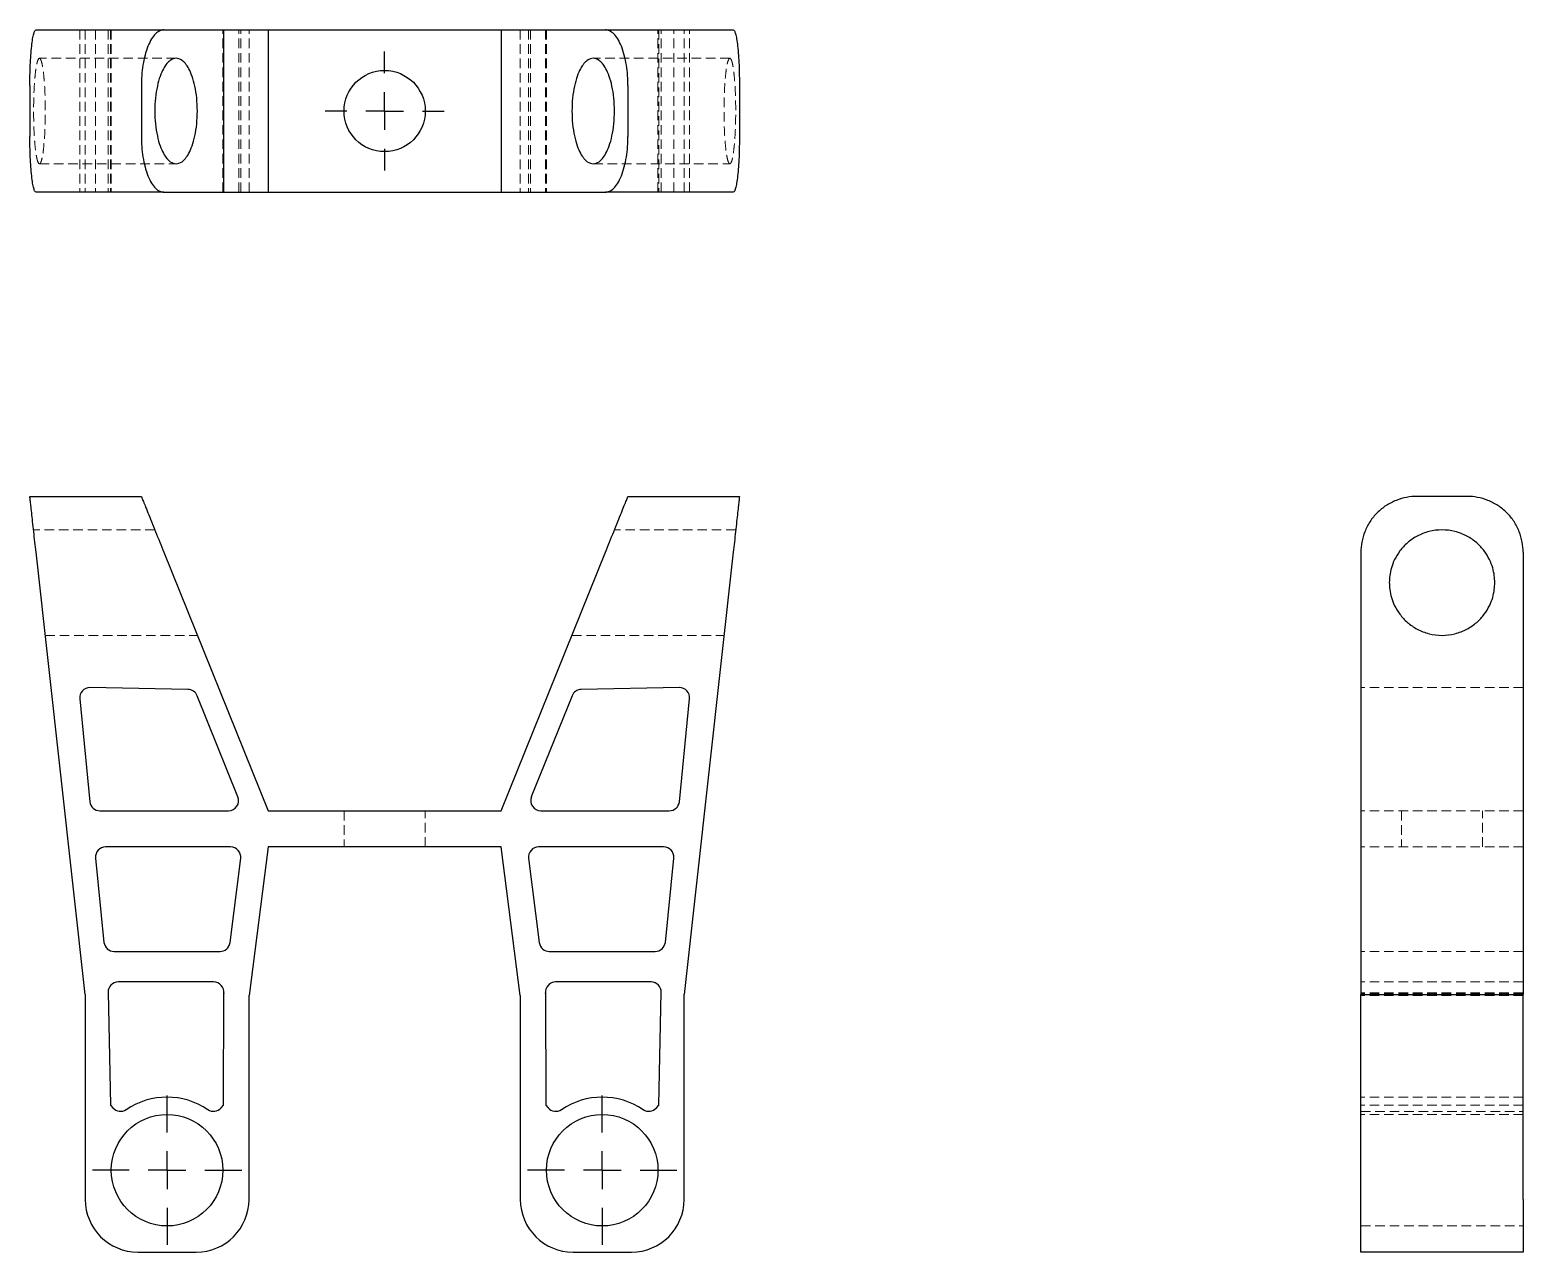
# Model space of a CAD drawing. Header units: millimetres. Extents: x 36 to 234, y 7 to 169.
import ezdxf

# ---------------------------------------------------------------- set-up
doc = ezdxf.new("R2010")
doc.units = ezdxf.units.MM
doc.linetypes.add('HIDDEN', pattern=[1.905, 1.27, -0.635])
doc.layers.add('10', color=7, linetype='Continuous')

# ---------------------------------------------------------------- blocks, each defined once
blk = doc.blocks.new('SW_CENTERMARKSYMBOL_0')
at = {"layer": '10', "color": 0}
for p, q in [((0, 5), (0, 9.88)), ((0, 0), (0, 2.5)), ((-5, 0), (-9.88, 0)), ((0, 0), (-2.5, 0)), ((0, 0), (0, -2.5)), ((0, 0), (2.5, 0)), ((5, 0), (9.88, 0)), ((0, -5), (0, -9.88))]:
    blk.add_line(p, q, dxfattribs=at)
blk = doc.blocks.new('SW_CENTERMARKSYMBOL_1')
at = {"layer": '10', "color": 0}
for p, q in [((0, 5), (0, 9.88)), ((0, 0), (0, 2.5)), ((-5, 0), (-9.88, 0)), ((0, 0), (-2.5, 0)), ((0, 0), (0, -2.5)), ((0, 0), (2.5, 0)), ((5, 0), (9.88, 0)), ((0, -5), (0, -9.88))]:
    blk.add_line(p, q, dxfattribs=at)
blk = doc.blocks.new('SW_CENTERMARKSYMBOL_2')
at = {"layer": '10', "color": 0}
for p, q in [((0, 5), (0, 7.87)), ((0, 0), (0, 2.5)), ((-5, 0), (-7.87, 0)), ((0, 0), (-2.5, 0)), ((0, 0), (0, -2.5)), ((0, 0), (2.5, 0)), ((5, 0), (7.87, 0)), ((0, -5), (0, -7.87))]:
    blk.add_line(p, q, dxfattribs=at)

msp = doc.modelspace()

# ---------------------------------------------------------------- linework, layer by layer
at = {"color": 7, "linetype": 'Continuous', "lineweight": 25}
for p, q in [((36.84, 168.74), (53.76, 168.74)), ((53.76, 168.74), (67.57, 168.74)), ((67.57, 168.74), (67.57, 147.26)), ((67.57, 168.74), (98.43, 168.74)), ((98.43, 168.74), (98.43, 147.26)), ((98.43, 168.74), (112.24, 168.74)), ((112.24, 168.74), (129.16, 168.74)), ((36.02, 161.36), (36.02, 154.64)), ((50.79, 161.36), (50.79, 154.64)), ((115.21, 161.36), (115.21, 154.64)), ((129.98, 161.36), (129.98, 154.64)), ((53.76, 147.26), (36.84, 147.26)), ((53.76, 147.26), (67.57, 147.26)), ((67.57, 147.26), (98.43, 147.26)), ((98.43, 147.26), (112.24, 147.26)), ((129.16, 147.26), (112.24, 147.26)), ((36.02, 107), (50.79, 107)), ((115.21, 107), (129.98, 107)), ((226.36, 107), (219.64, 107)), ((43.35, 41.09), (36.84, 99.62)), ((53.76, 99.62), (67.57, 65.39)), ((98.43, 65.39), (112.24, 99.62)), ((129.16, 99.62), (122.65, 41.09)), ((212.26, 99.62), (212.26, 41.09)), ((233.74, 99.62), (233.74, 41.09)), ((56.96, 81.46), (43.98, 81.71)), ((122.02, 81.71), (109.04, 81.46)), ((42.62, 80.23), (43.98, 66.6)), ((63.58, 67.24), (58.18, 80.62)), ((107.82, 80.62), (102.42, 67.24)), ((122.02, 66.6), (123.38, 80.23)), ((45.31, 65.39), (62.33, 65.39)), ((67.57, 65.39), (98.43, 65.39)), ((103.67, 65.39), (120.69, 65.39)), ((62.61, 60.62), (46.06, 60.62)), ((67.57, 60.62), (65.04, 40.96)), ((98.43, 60.62), (67.57, 60.62)), ((100.96, 40.96), (98.43, 60.62)), ((119.94, 60.62), (103.39, 60.62)), ((44.72, 59.15), (45.83, 47.99)), ((62.54, 47.95), (63.94, 59.11)), ((102.06, 59.11), (103.46, 47.95)), ((120.17, 47.99), (121.28, 59.15)), ((47.17, 46.78), (61.2, 46.78)), ((104.8, 46.78), (118.83, 46.78)), ((60.36, 42.75), (47.72, 42.75)), ((118.28, 42.75), (105.64, 42.75)), ((43.35, 41.09), (43.35, 13.98)), ((46.38, 41.38), (46.7, 26.45)), ((61.68, 26.45), (61.7, 41.31)), ((61.7, 41.31), (61.69, 41.24)), ((65.04, 13.98), (65.04, 40.96)), ((100.96, 40.96), (100.96, 13.98)), ((104.31, 41.24), (104.3, 41.31)), ((104.3, 41.31), (104.32, 26.45)), ((119.3, 26.45), (119.62, 41.38)), ((122.65, 13.98), (122.65, 41.09)), ((212.26, 41.09), (233.74, 41.09)), ((212.26, 13.98), (212.26, 41.09)), ((233.74, 13.98), (233.74, 41.09)), ((46.7, 26.45), (47.02, 26.09)), ((61.36, 26.09), (61.68, 26.45)), ((104.32, 26.45), (104.64, 26.09)), ((118.98, 26.09), (119.3, 26.45)), ((212.26, 7), (212.26, 13.98)), ((233.74, 13.98), (233.74, 7)), ((50.33, 7), (58.06, 7)), ((107.94, 7), (115.67, 7)), ((233.74, 7), (212.26, 7))]:
    msp.add_line(p, q, dxfattribs=at)
at = {"color": 7, "linetype": 'HIDDEN', "lineweight": 18}
for p, q in [((42.62, 168.74), (42.62, 147.26)), ((43.35, 168.74), (43.35, 147.26)), ((44.71, 168.74), (44.71, 147.26)), ((46.38, 168.74), (46.38, 147.26)), ((46.7, 168.74), (46.7, 147.26)), ((46.81, 168.74), (46.81, 147.26)), ((61.57, 147.26), (61.57, 168.74)), ((61.68, 168.74), (61.68, 147.26)), ((61.69, 168.74), (61.69, 147.26)), ((61.7, 168.74), (61.7, 147.26)), ((61.7, 147.26), (61.7, 168.74)), ((63.68, 147.26), (63.68, 168.74)), ((63.95, 147.26), (63.95, 168.74)), ((65.04, 147.26), (65.04, 168.74)), ((100.96, 168.74), (100.96, 147.26)), ((102.05, 168.74), (102.05, 147.26)), ((102.32, 168.74), (102.32, 147.26)), ((104.3, 168.74), (104.3, 147.26)), ((104.3, 168.74), (104.3, 147.26)), ((104.31, 168.74), (104.31, 147.26)), ((104.32, 168.74), (104.32, 147.26)), ((104.43, 168.74), (104.43, 147.26)), ((119.19, 147.26), (119.19, 168.74)), ((119.3, 168.74), (119.3, 147.26)), ((119.62, 147.26), (119.62, 168.74)), ((121.29, 147.26), (121.29, 168.74)), ((122.65, 147.26), (122.65, 168.74)), ((123.38, 147.26), (123.38, 168.74)), ((55.39, 164.98), (37.29, 164.98)), ((128.71, 164.98), (110.61, 164.98)), ((37.29, 151.02), (55.39, 151.02)), ((110.61, 151.02), (128.71, 151.02)), ((52.57, 102.57), (36.52, 102.57)), ((129.48, 102.57), (113.43, 102.57)), ((38.07, 88.61), (58.2, 88.61)), ((107.8, 88.61), (127.93, 88.61)), ((233.74, 81.71), (212.26, 81.71)), ((77.63, 65.39), (77.63, 60.62)), ((88.37, 60.62), (88.37, 65.39)), ((233.74, 65.39), (212.26, 65.39)), ((217.63, 65.39), (217.63, 60.62)), ((228.37, 60.62), (228.37, 65.39)), ((233.74, 60.62), (212.26, 60.62)), ((233.74, 46.78), (212.26, 46.78)), ((233.74, 42.75), (212.26, 42.75)), ((233.74, 41.31), (212.26, 41.31)), ((233.74, 41.24), (212.26, 41.24)), ((233.74, 40.96), (212.26, 40.96)), ((233.74, 27.51), (212.26, 27.51)), ((233.74, 26.45), (212.26, 26.45)), ((212.26, 25.62), (233.74, 25.62)), ((233.74, 25.23), (212.26, 25.23)), ((212.26, 10.46), (233.74, 10.46))]:
    msp.add_line(p, q, dxfattribs=at)
at = {"color": 7, "linetype": 'Continuous', "lineweight": 25}
for centre, radius in [((83, 158), 5.37), ((54.19, 17.84), 7.38), ((111.81, 17.84), 7.38)]:
    msp.add_circle(centre, radius, dxfattribs=at)
for centre, radius, start, end in [((43.96, 80.37), 1.34, 88.9078, 185.6852), ((56.94, 80.12), 1.34, 21.9606, 88.9078), ((109.06, 80.12), 1.34, 91.0922, 158.0394), ((122.04, 80.37), 1.34, 354.3148, 91.0922), ((62.33, 66.74), 1.34, 270, 21.9606), ((103.67, 66.74), 1.34, 158.0394, 270), ((45.31, 66.74), 1.34, 185.6852, 270), ((120.69, 66.74), 1.34, 270, 354.3148), ((46.06, 59.28), 1.34, 90, 185.6852), ((62.61, 59.28), 1.34, 352.8184, 90), ((103.39, 59.28), 1.34, 90, 187.1816), ((119.94, 59.28), 1.34, 354.3148, 90), ((47.17, 48.12), 1.34, 185.6852, 270), ((61.2, 48.12), 1.34, 270, 352.8184), ((104.8, 48.12), 1.34, 187.1816, 270), ((118.83, 48.12), 1.34, 270, 354.3148), ((47.72, 41.41), 1.34, 90, 181.2301), ((60.36, 41.41), 1.34, 352.8184, 90), ((105.64, 41.41), 1.34, 90, 187.1816), ((118.28, 41.41), 1.34, 358.7699, 90), ((48.04, 26.97), 1.34, 221.0272, 304.0225), ((54.19, 17.84), 9.66, 55.9775, 124.0225), ((60.35, 26.97), 1.34, 235.9775, 318.9728), ((105.65, 26.97), 1.34, 221.0272, 304.0225), ((111.81, 17.84), 9.66, 55.9775, 124.0225), ((117.96, 26.97), 1.34, 235.9775, 318.9728), ((50.33, 13.98), 6.98, 180, 270), ((58.06, 13.98), 6.98, 270, 0), ((107.94, 13.98), 6.98, 180, 270), ((115.67, 13.98), 6.98, 270, 0)]:
    msp.add_arc(centre, radius, start, end, dxfattribs=at)
for points, knots in [([(36.02, 161.36), (36.02, 161.79), (36.03, 162.24), (36.05, 163.16), (36.06, 163.62), (36.1, 164.53), (36.13, 164.97), (36.19, 165.82), (36.22, 166.21), (36.31, 166.94), (36.35, 167.26), (36.44, 167.81), (36.49, 168.04), (36.59, 168.4), (36.64, 168.53), (36.75, 168.7), (36.8, 168.74), (36.84, 168.74)], [0, 0, 0, 0, 0.125, 0.125, 0.25, 0.25, 0.375, 0.375, 0.5, 0.5, 0.625, 0.625, 0.75, 0.75, 0.875, 0.875, 1, 1, 1, 1]), ([(53.76, 168.74), (53.59, 168.74), (53.41, 168.7), (53.04, 168.53), (52.85, 168.4), (52.49, 168.04), (52.31, 167.81), (51.97, 167.26), (51.81, 166.94), (51.51, 166.21), (51.38, 165.82), (51.16, 164.97), (51.07, 164.53), (50.92, 163.62), (50.87, 163.16), (50.8, 162.24), (50.79, 161.79), (50.79, 161.36)], [0, 0, 0, 0, 0.125, 0.125, 0.25, 0.25, 0.375, 0.375, 0.5, 0.5, 0.625, 0.625, 0.75, 0.75, 0.875, 0.875, 1, 1, 1, 1]), ([(115.21, 161.36), (115.21, 161.79), (115.2, 162.24), (115.13, 163.16), (115.08, 163.62), (114.93, 164.53), (114.84, 164.97), (114.62, 165.82), (114.49, 166.21), (114.19, 166.94), (114.03, 167.26), (113.69, 167.81), (113.51, 168.04), (113.15, 168.4), (112.96, 168.53), (112.59, 168.7), (112.41, 168.74), (112.24, 168.74)], [0, 0, 0, 0, 0.125, 0.125, 0.25, 0.25, 0.375, 0.375, 0.5, 0.5, 0.625, 0.625, 0.75, 0.75, 0.875, 0.875, 1, 1, 1, 1]), ([(129.16, 168.74), (129.2, 168.74), (129.25, 168.7), (129.36, 168.53), (129.41, 168.4), (129.51, 168.04), (129.56, 167.81), (129.65, 167.26), (129.69, 166.94), (129.78, 166.21), (129.81, 165.82), (129.87, 164.97), (129.9, 164.53), (129.94, 163.62), (129.95, 163.16), (129.97, 162.24), (129.98, 161.79), (129.98, 161.36)], [0, 0, 0, 0, 0.125, 0.125, 0.25, 0.25, 0.375, 0.375, 0.5, 0.5, 0.625, 0.625, 0.75, 0.75, 0.875, 0.875, 1, 1, 1, 1]), ([(55.39, 164.98), (55.15, 164.98), (54.89, 164.91), (54.46, 164.6), (54.31, 164.46), (54, 164.09), (53.85, 163.86), (53.55, 163.3), (53.4, 162.97), (53.13, 162.2), (53.01, 161.77), (52.8, 160.8), (52.72, 160.27), (52.6, 159.16), (52.57, 158.58), (52.57, 157.42), (52.6, 156.84), (52.72, 155.73), (52.8, 155.2), (53.01, 154.23), (53.13, 153.8), (53.4, 153.03), (53.55, 152.7), (53.85, 152.14), (54, 151.91), (54.31, 151.54), (54.46, 151.4), (54.89, 151.09), (55.15, 151.02), (55.39, 151.02)], [0, 0, 0, 0, 0.125, 0.125, 0.1875, 0.1875, 0.25, 0.25, 0.3125, 0.3125, 0.375, 0.375, 0.4375, 0.4375, 0.5, 0.5, 0.5625, 0.5625, 0.625, 0.625, 0.6875, 0.6875, 0.75, 0.75, 0.8125, 0.8125, 0.875, 0.875, 1, 1, 1, 1]), ([(55.39, 151.02), (55.62, 151.02), (55.89, 151.09), (56.32, 151.4), (56.47, 151.54), (56.77, 151.91), (56.93, 152.14), (57.23, 152.7), (57.37, 153.03), (57.64, 153.8), (57.77, 154.23), (57.98, 155.2), (58.06, 155.73), (58.17, 156.84), (58.2, 157.42), (58.2, 158.58), (58.17, 159.16), (58.06, 160.27), (57.98, 160.8), (57.77, 161.77), (57.64, 162.2), (57.37, 162.97), (57.23, 163.3), (56.93, 163.86), (56.77, 164.09), (56.47, 164.46), (56.32, 164.6), (55.89, 164.91), (55.62, 164.98), (55.39, 164.98)], [0, 0, 0, 0, 0.125, 0.125, 0.1875, 0.1875, 0.25, 0.25, 0.3125, 0.3125, 0.375, 0.375, 0.4375, 0.4375, 0.5, 0.5, 0.5625, 0.5625, 0.625, 0.625, 0.6875, 0.6875, 0.75, 0.75, 0.8125, 0.8125, 0.875, 0.875, 1, 1, 1, 1]), ([(110.61, 164.98), (110.38, 164.98), (110.11, 164.91), (109.68, 164.6), (109.53, 164.46), (109.23, 164.09), (109.07, 163.86), (108.77, 163.3), (108.63, 162.97), (108.36, 162.2), (108.23, 161.77), (108.02, 160.8), (107.94, 160.27), (107.83, 159.16), (107.8, 158.58), (107.8, 157.42), (107.83, 156.84), (107.94, 155.73), (108.02, 155.2), (108.23, 154.23), (108.36, 153.8), (108.63, 153.03), (108.77, 152.7), (109.07, 152.14), (109.23, 151.91), (109.53, 151.54), (109.68, 151.4), (110.11, 151.09), (110.38, 151.02), (110.61, 151.02)], [0, 0, 0, 0, 0.125, 0.125, 0.1875, 0.1875, 0.25, 0.25, 0.3125, 0.3125, 0.375, 0.375, 0.4375, 0.4375, 0.5, 0.5, 0.5625, 0.5625, 0.625, 0.625, 0.6875, 0.6875, 0.75, 0.75, 0.8125, 0.8125, 0.875, 0.875, 1, 1, 1, 1]), ([(110.61, 151.02), (110.85, 151.02), (111.11, 151.09), (111.54, 151.4), (111.69, 151.54), (112, 151.91), (112.15, 152.14), (112.45, 152.7), (112.6, 153.03), (112.87, 153.8), (112.99, 154.23), (113.2, 155.2), (113.28, 155.73), (113.4, 156.84), (113.43, 157.42), (113.43, 158.58), (113.4, 159.16), (113.28, 160.27), (113.2, 160.8), (112.99, 161.77), (112.87, 162.2), (112.6, 162.97), (112.45, 163.3), (112.15, 163.86), (112, 164.09), (111.69, 164.46), (111.54, 164.6), (111.11, 164.91), (110.85, 164.98), (110.61, 164.98)], [0, 0, 0, 0, 0.125, 0.125, 0.1875, 0.1875, 0.25, 0.25, 0.3125, 0.3125, 0.375, 0.375, 0.4375, 0.4375, 0.5, 0.5, 0.5625, 0.5625, 0.625, 0.625, 0.6875, 0.6875, 0.75, 0.75, 0.8125, 0.8125, 0.875, 0.875, 1, 1, 1, 1]), ([(36.84, 147.26), (36.8, 147.26), (36.75, 147.3), (36.64, 147.47), (36.59, 147.6), (36.49, 147.96), (36.44, 148.19), (36.35, 148.74), (36.31, 149.06), (36.22, 149.79), (36.19, 150.18), (36.13, 151.03), (36.1, 151.47), (36.06, 152.38), (36.05, 152.84), (36.03, 153.76), (36.02, 154.21), (36.02, 154.64)], [0, 0, 0, 0, 0.125, 0.125, 0.25, 0.25, 0.375, 0.375, 0.5, 0.5, 0.625, 0.625, 0.75, 0.75, 0.875, 0.875, 1, 1, 1, 1]), ([(50.79, 154.64), (50.79, 154.21), (50.8, 153.76), (50.87, 152.84), (50.92, 152.38), (51.07, 151.47), (51.16, 151.03), (51.38, 150.18), (51.51, 149.79), (51.81, 149.06), (51.97, 148.74), (52.31, 148.19), (52.49, 147.96), (52.85, 147.6), (53.04, 147.47), (53.41, 147.3), (53.59, 147.26), (53.76, 147.26)], [0, 0, 0, 0, 0.125, 0.125, 0.25, 0.25, 0.375, 0.375, 0.5, 0.5, 0.625, 0.625, 0.75, 0.75, 0.875, 0.875, 1, 1, 1, 1]), ([(112.24, 147.26), (112.41, 147.26), (112.59, 147.3), (112.96, 147.47), (113.15, 147.6), (113.51, 147.96), (113.69, 148.19), (114.03, 148.74), (114.19, 149.06), (114.49, 149.79), (114.62, 150.18), (114.84, 151.03), (114.93, 151.47), (115.08, 152.38), (115.13, 152.84), (115.2, 153.76), (115.21, 154.21), (115.21, 154.64)], [0, 0, 0, 0, 0.125, 0.125, 0.25, 0.25, 0.375, 0.375, 0.5, 0.5, 0.625, 0.625, 0.75, 0.75, 0.875, 0.875, 1, 1, 1, 1]), ([(129.98, 154.64), (129.98, 154.21), (129.97, 153.76), (129.95, 152.84), (129.94, 152.38), (129.9, 151.47), (129.87, 151.03), (129.81, 150.18), (129.78, 149.79), (129.69, 149.06), (129.65, 148.74), (129.56, 148.19), (129.51, 147.96), (129.41, 147.6), (129.36, 147.47), (129.25, 147.3), (129.2, 147.26), (129.16, 147.26)], [0, 0, 0, 0, 0.125, 0.125, 0.25, 0.25, 0.375, 0.375, 0.5, 0.5, 0.625, 0.625, 0.75, 0.75, 0.875, 0.875, 1, 1, 1, 1]), ([(36.84, 99.62), (36.8, 100.05), (36.75, 100.5), (36.64, 101.42), (36.59, 101.88), (36.49, 102.79), (36.44, 103.24), (36.35, 104.08), (36.31, 104.48), (36.22, 105.2), (36.19, 105.52), (36.13, 106.07), (36.1, 106.3), (36.06, 106.66), (36.05, 106.79), (36.03, 106.96), (36.02, 107), (36.02, 107)], [0, 0, 0, 0, 0.125, 0.125, 0.25, 0.25, 0.375, 0.375, 0.5, 0.5, 0.625, 0.625, 0.75, 0.75, 0.875, 0.875, 1, 1, 1, 1]), ([(50.79, 107), (50.79, 107), (50.8, 106.96), (50.87, 106.79), (50.92, 106.66), (51.07, 106.3), (51.16, 106.07), (51.38, 105.52), (51.51, 105.2), (51.81, 104.48), (51.97, 104.08), (52.31, 103.24), (52.49, 102.79), (52.85, 101.88), (53.04, 101.42), (53.41, 100.5), (53.59, 100.05), (53.76, 99.62)], [0, 0, 0, 0, 0.125, 0.125, 0.25, 0.25, 0.375, 0.375, 0.5, 0.5, 0.625, 0.625, 0.75, 0.75, 0.875, 0.875, 1, 1, 1, 1]), ([(112.24, 99.62), (112.41, 100.05), (112.59, 100.5), (112.96, 101.42), (113.15, 101.88), (113.51, 102.79), (113.69, 103.24), (114.03, 104.08), (114.19, 104.48), (114.49, 105.2), (114.62, 105.52), (114.84, 106.07), (114.93, 106.3), (115.08, 106.66), (115.13, 106.79), (115.2, 106.96), (115.21, 107), (115.21, 107)], [0, 0, 0, 0, 0.125, 0.125, 0.25, 0.25, 0.375, 0.375, 0.5, 0.5, 0.625, 0.625, 0.75, 0.75, 0.875, 0.875, 1, 1, 1, 1]), ([(129.98, 107), (129.98, 107), (129.97, 106.96), (129.95, 106.79), (129.94, 106.66), (129.9, 106.3), (129.87, 106.07), (129.81, 105.52), (129.78, 105.2), (129.69, 104.48), (129.65, 104.08), (129.56, 103.24), (129.51, 102.79), (129.41, 101.88), (129.36, 101.42), (129.25, 100.5), (129.2, 100.05), (129.16, 99.62)], [0, 0, 0, 0, 0.125, 0.125, 0.25, 0.25, 0.375, 0.375, 0.5, 0.5, 0.625, 0.625, 0.75, 0.75, 0.875, 0.875, 1, 1, 1, 1]), ([(219.64, 107), (219.21, 107), (218.76, 106.96), (217.84, 106.79), (217.38, 106.66), (216.47, 106.3), (216.03, 106.07), (215.18, 105.52), (214.79, 105.2), (214.06, 104.48), (213.74, 104.08), (213.19, 103.24), (212.96, 102.79), (212.6, 101.88), (212.47, 101.42), (212.3, 100.5), (212.26, 100.05), (212.26, 99.62)], [0, 0, 0, 0, 0.125, 0.125, 0.25, 0.25, 0.375, 0.375, 0.5, 0.5, 0.625, 0.625, 0.75, 0.75, 0.875, 0.875, 1, 1, 1, 1]), ([(233.74, 99.62), (233.74, 100.05), (233.7, 100.5), (233.53, 101.42), (233.4, 101.88), (233.04, 102.79), (232.81, 103.24), (232.26, 104.08), (231.94, 104.48), (231.21, 105.2), (230.82, 105.52), (229.97, 106.07), (229.53, 106.3), (228.62, 106.66), (228.16, 106.79), (227.24, 106.96), (226.79, 107), (226.36, 107)], [0, 0, 0, 0, 0.125, 0.125, 0.25, 0.25, 0.375, 0.375, 0.5, 0.5, 0.625, 0.625, 0.75, 0.75, 0.875, 0.875, 1, 1, 1, 1]), ([(229.98, 95.59), (229.98, 96.17), (229.91, 96.83), (229.6, 97.9), (229.46, 98.27), (229.09, 99.03), (228.86, 99.41), (228.3, 100.15), (227.97, 100.51), (227.2, 101.19), (226.77, 101.49), (225.8, 102.01), (225.27, 102.22), (224.16, 102.5), (223.58, 102.57), (222.42, 102.57), (221.84, 102.5), (220.73, 102.22), (220.2, 102.01), (219.23, 101.49), (218.8, 101.19), (218.03, 100.51), (217.7, 100.15), (217.14, 99.41), (216.91, 99.03), (216.54, 98.27), (216.4, 97.9), (216.09, 96.83), (216.02, 96.17), (216.02, 95.59)], [0, 0, 0, 0, 0.125, 0.125, 0.1875, 0.1875, 0.25, 0.25, 0.3125, 0.3125, 0.375, 0.375, 0.4375, 0.4375, 0.5, 0.5, 0.5625, 0.5625, 0.625, 0.625, 0.6875, 0.6875, 0.75, 0.75, 0.8125, 0.8125, 0.875, 0.875, 1, 1, 1, 1]), ([(216.02, 95.59), (216.02, 95.01), (216.09, 94.35), (216.4, 93.28), (216.54, 92.91), (216.91, 92.16), (217.14, 91.78), (217.7, 91.03), (218.03, 90.67), (218.8, 90), (219.23, 89.69), (220.2, 89.18), (220.73, 88.97), (221.84, 88.69), (222.42, 88.61), (223.58, 88.61), (224.16, 88.69), (225.27, 88.97), (225.8, 89.18), (226.77, 89.69), (227.2, 90), (227.97, 90.67), (228.3, 91.03), (228.86, 91.78), (229.09, 92.16), (229.46, 92.91), (229.6, 93.28), (229.91, 94.35), (229.98, 95.01), (229.98, 95.59)], [0, 0, 0, 0, 0.125, 0.125, 0.1875, 0.1875, 0.25, 0.25, 0.3125, 0.3125, 0.375, 0.375, 0.4375, 0.4375, 0.5, 0.5, 0.5625, 0.5625, 0.625, 0.625, 0.6875, 0.6875, 0.75, 0.75, 0.8125, 0.8125, 0.875, 0.875, 1, 1, 1, 1])]:
    msp.add_open_spline(points, degree=3, knots=knots, dxfattribs=at)
at = {"color": 7, "linetype": 'HIDDEN', "lineweight": 18}
for points in [[(37.29, 151.02), (37.23, 151.02), (37.15, 151.09), (37.04, 151.4), (36.99, 151.54), (36.91, 151.91), (36.87, 152.14), (36.79, 152.7), (36.75, 153.03), (36.67, 153.8), (36.64, 154.23), (36.58, 155.2), (36.56, 155.73), (36.53, 156.84), (36.52, 157.42), (36.52, 158.58), (36.53, 159.16), (36.56, 160.27), (36.58, 160.8), (36.64, 161.77), (36.67, 162.2), (36.75, 162.97), (36.79, 163.3), (36.87, 163.86), (36.91, 164.09), (36.99, 164.46), (37.04, 164.6), (37.15, 164.91), (37.23, 164.98), (37.29, 164.98)], [(37.29, 164.98), (37.36, 164.98), (37.43, 164.91), (37.55, 164.6), (37.59, 164.46), (37.67, 164.09), (37.72, 163.86), (37.8, 163.3), (37.84, 162.97), (37.91, 162.2), (37.95, 161.77), (38.01, 160.8), (38.03, 160.27), (38.06, 159.16), (38.07, 158.58), (38.07, 157.42), (38.06, 156.84), (38.03, 155.73), (38.01, 155.2), (37.95, 154.23), (37.91, 153.8), (37.84, 153.03), (37.8, 152.7), (37.72, 152.14), (37.67, 151.91), (37.59, 151.54), (37.55, 151.4), (37.43, 151.09), (37.36, 151.02), (37.29, 151.02)], [(128.71, 151.02), (128.64, 151.02), (128.57, 151.09), (128.45, 151.4), (128.41, 151.54), (128.33, 151.91), (128.28, 152.14), (128.2, 152.7), (128.16, 153.03), (128.09, 153.8), (128.05, 154.23), (127.99, 155.2), (127.97, 155.73), (127.94, 156.84), (127.93, 157.42), (127.93, 158.58), (127.94, 159.16), (127.97, 160.27), (127.99, 160.8), (128.05, 161.77), (128.09, 162.2), (128.16, 162.97), (128.2, 163.3), (128.28, 163.86), (128.33, 164.09), (128.41, 164.46), (128.45, 164.6), (128.57, 164.91), (128.64, 164.98), (128.71, 164.98)], [(128.71, 164.98), (128.77, 164.98), (128.85, 164.91), (128.96, 164.6), (129.01, 164.46), (129.09, 164.09), (129.13, 163.86), (129.21, 163.3), (129.25, 162.97), (129.33, 162.2), (129.36, 161.77), (129.42, 160.8), (129.44, 160.27), (129.47, 159.16), (129.48, 158.58), (129.48, 157.42), (129.47, 156.84), (129.44, 155.73), (129.42, 155.2), (129.36, 154.23), (129.33, 153.8), (129.25, 153.03), (129.21, 152.7), (129.13, 152.14), (129.09, 151.91), (129.01, 151.54), (128.96, 151.4), (128.85, 151.09), (128.77, 151.02), (128.71, 151.02)]]:
    msp.add_open_spline(points, degree=3, knots=[0, 0, 0, 0, 0.125, 0.125, 0.1875, 0.1875, 0.25, 0.25, 0.3125, 0.3125, 0.375, 0.375, 0.4375, 0.4375, 0.5, 0.5, 0.5625, 0.5625, 0.625, 0.625, 0.6875, 0.6875, 0.75, 0.75, 0.8125, 0.8125, 0.875, 0.875, 1, 1, 1, 1], dxfattribs=at)

# ---------------------------------------------------------------- block references
at = {"layer": '10'}
for name, p in [('SW_CENTERMARKSYMBOL_2', (83, 158)), ('SW_CENTERMARKSYMBOL_0', (54.19, 17.84)), ('SW_CENTERMARKSYMBOL_1', (111.81, 17.84))]:
    msp.add_blockref(name, p, dxfattribs=at)

doc.saveas('drawing.dxf')
